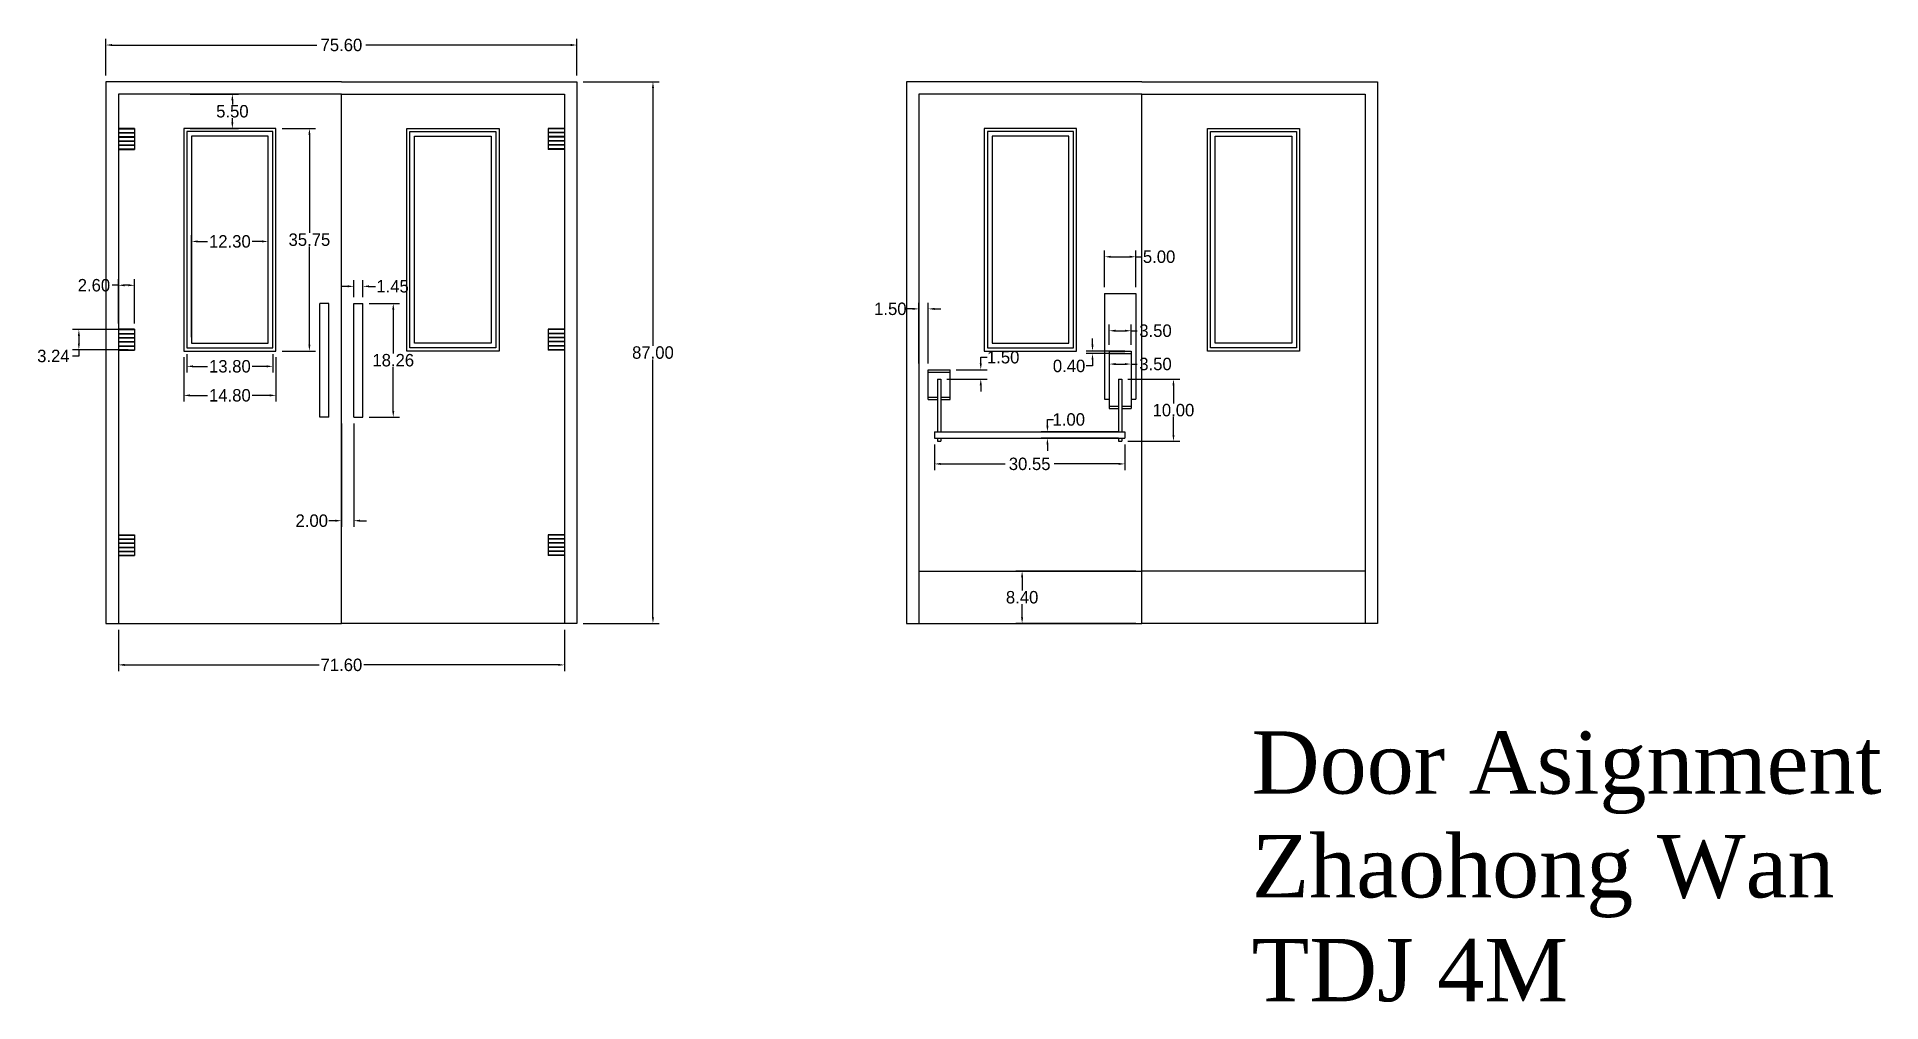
# Model space of a CAD drawing. Header units: inches. Extents: x -69 to 227, y -70 to 85.
import ezdxf

# ---------------------------------------------------------------- set-up
doc = ezdxf.new("R2010")
doc.units = ezdxf.units.IN
doc.header["$MEASUREMENT"] = 0
doc.dimstyles.get("Standard").update_dxf_attribs({"dimtxt": 2, "dimasz": 1, "dimexe": 1, "dimexo": 1, "dimgap": 0.09, "dimtad": 0, "dimtih": 1, "dimtoh": 1, "dimzin": 0, "dimdsep": 46, "dimtxsty": 'Standard', "dimcen": 0.09, "dimadec": 0, "dimazin": 0, "dimtfac": 1, "dimtofl": 0, "dimtmove": 0, "dimatfit": 3, "dimfxl": 1, "dimtolj": 1, "dimtzin": 0, "dimarcsym": 0})

# ---------------------------------------------------------------- blocks, each defined once
blk = doc.blocks.new('*D1')
at = {"color": 0, "lineweight": -2}
for p, q in [((-58.41, 79.04), (-58.41, 84.94)), ((-57.41, 83.94), (-24.53, 83.94)), ((16.19, 83.94), (-16.69, 83.94)), ((17.19, 79.04), (17.19, 84.94))]:
    blk.add_line(p, q, dxfattribs=at)
at = {"color": 0}
for points in [[(-57.41, 84.11), (-57.41, 83.77), (-58.41, 83.94)], [(16.19, 84.11), (16.19, 83.77), (17.19, 83.94)]]:
    blk.add_solid(points, dxfattribs=at)
at = {"layer": 'Defpoints', "color": 0}
for p in [(17.19, 83.94), (-58.41, 78.04), (17.19, 78.04)]:
    blk.add_point(p, dxfattribs=at)
at = {"color": 0, "insert": (-20.61, 83.94), "char_height": 2, "attachment_point": 5}
blk.add_mtext('\\A1;75.60', dxfattribs=at)
blk = doc.blocks.new('*D2')
at = {"color": 0, "lineweight": -2}
for p, q in [((18.19, 78.04), (30.39, 78.04)), ((29.39, 77.04), (29.39, 35.63)), ((29.39, -7.96), (29.39, 33.45)), ((18.19, -8.96), (30.39, -8.96))]:
    blk.add_line(p, q, dxfattribs=at)
at = {"color": 0}
for points in [[(29.23, 77.04), (29.56, 77.04), (29.39, 78.04)], [(29.23, -7.96), (29.56, -7.96), (29.39, -8.96)]]:
    blk.add_solid(points, dxfattribs=at)
at = {"layer": 'Defpoints', "color": 0}
for p in [(17.19, 78.04), (17.19, -8.96), (29.39, -8.96)]:
    blk.add_point(p, dxfattribs=at)
at = {"color": 0, "insert": (29.39, 34.54), "char_height": 2, "attachment_point": 5}
blk.add_mtext('\\A1;87.00', dxfattribs=at)
blk = doc.blocks.new('*D3')
at = {"color": 0, "lineweight": -2}
for p, q in [((-30.11, 70.54), (-24.75, 70.54)), ((-25.75, 69.54), (-25.75, 53.76)), ((-25.75, 35.79), (-25.75, 51.58)), ((-30.11, 34.79), (-24.75, 34.79))]:
    blk.add_line(p, q, dxfattribs=at)
at = {"color": 0}
for points in [[(-25.91, 69.54), (-25.58, 69.54), (-25.75, 70.54)], [(-25.91, 35.79), (-25.58, 35.79), (-25.75, 34.79)]]:
    blk.add_solid(points, dxfattribs=at)
at = {"layer": 'Defpoints', "color": 0}
for p in [(-31.11, 70.54), (-31.11, 34.79), (-25.75, 34.79)]:
    blk.add_point(p, dxfattribs=at)
at = {"color": 0, "insert": (-25.75, 52.67), "char_height": 2, "attachment_point": 5}
blk.add_mtext('\\A1;35.75', dxfattribs=at)
blk = doc.blocks.new('*D5')
at = {"color": 0, "lineweight": -2}
for p, q in [((-44.66, 37.04), (-44.66, 53.39)), ((-32.36, 37.04), (-32.36, 53.39)), ((-43.66, 52.39), (-42.1, 52.39)), ((-33.36, 52.39), (-34.92, 52.39))]:
    blk.add_line(p, q, dxfattribs=at)
at = {"color": 0}
for points in [[(-43.66, 52.56), (-43.66, 52.23), (-44.66, 52.39)], [(-33.36, 52.56), (-33.36, 52.23), (-32.36, 52.39)]]:
    blk.add_solid(points, dxfattribs=at)
at = {"layer": 'Defpoints', "color": 0}
for p in [(-32.36, 52.39), (-44.66, 36.04), (-32.36, 36.04)]:
    blk.add_point(p, dxfattribs=at)
at = {"color": 0, "insert": (-38.51, 52.39), "char_height": 2, "attachment_point": 5}
blk.add_mtext('\\A1;12.30', dxfattribs=at)
blk = doc.blocks.new('*D6')
at = {"color": 0, "lineweight": -2}
for p, q in [((-45.41, 34.29), (-45.41, 31.33)), ((-31.61, 34.29), (-31.61, 31.33)), ((-44.41, 32.33), (-42.1, 32.33)), ((-32.61, 32.33), (-34.92, 32.33))]:
    blk.add_line(p, q, dxfattribs=at)
at = {"color": 0}
for points in [[(-44.41, 32.5), (-44.41, 32.17), (-45.41, 32.33)], [(-32.61, 32.5), (-32.61, 32.17), (-31.61, 32.33)]]:
    blk.add_solid(points, dxfattribs=at)
at = {"layer": 'Defpoints', "color": 0}
for p in [(-45.41, 35.29), (-31.61, 35.29), (-45.41, 32.33)]:
    blk.add_point(p, dxfattribs=at)
at = {"color": 0, "insert": (-38.51, 32.33), "char_height": 2, "attachment_point": 5}
blk.add_mtext('\\A1;13.80', dxfattribs=at)
blk = doc.blocks.new('*D7')
at = {"color": 0, "lineweight": -2}
for p, q in [((-45.91, 33.79), (-45.91, 26.67)), ((-31.11, 33.79), (-31.11, 26.67)), ((-44.91, 27.67), (-42.1, 27.67)), ((-32.11, 27.67), (-34.92, 27.67))]:
    blk.add_line(p, q, dxfattribs=at)
at = {"color": 0}
for points in [[(-44.91, 27.83), (-44.91, 27.5), (-45.91, 27.67)], [(-32.11, 27.83), (-32.11, 27.5), (-31.11, 27.67)]]:
    blk.add_solid(points, dxfattribs=at)
at = {"layer": 'Defpoints', "color": 0}
for p in [(-45.91, 34.79), (-31.11, 34.79), (-31.11, 27.67)]:
    blk.add_point(p, dxfattribs=at)
at = {"color": 0, "insert": (-38.51, 27.67), "char_height": 2, "attachment_point": 5}
blk.add_mtext('\\A1;14.80', dxfattribs=at)
blk = doc.blocks.new('*D8')
at = {"color": 0, "lineweight": -2}
for p, q in [((-54.81, 38.23), (-63.75, 38.23)), ((-62.75, 37.23), (-62.75, 35.99)), ((-54.81, 34.99), (-63.75, 34.99)), ((-62.75, 33.99), (-63.75, 33.99)), ((-62.75, 34.99), (-62.75, 33.99))]:
    blk.add_line(p, q, dxfattribs=at)
at = {"color": 0}
for points in [[(-62.91, 37.23), (-62.58, 37.23), (-62.75, 38.23)], [(-62.91, 35.99), (-62.58, 35.99), (-62.75, 34.99)]]:
    blk.add_solid(points, dxfattribs=at)
at = {"layer": 'Defpoints', "color": 0}
for p in [(-53.81, 38.23), (-62.75, 34.99), (-53.81, 34.99)]:
    blk.add_point(p, dxfattribs=at)
at = {"color": 0, "insert": (-66.84, 33.99), "char_height": 2, "attachment_point": 5}
blk.add_mtext('\\A1;3.24', dxfattribs=at)
blk = doc.blocks.new('*D9')
at = {"color": 0, "lineweight": -2}
for p, q in [((-56.41, 45.35), (-57.41, 45.35)), ((-56.41, 39.23), (-56.41, 46.35)), ((-54.81, 45.35), (-55.41, 45.35)), ((-53.81, 39.23), (-53.81, 46.35))]:
    blk.add_line(p, q, dxfattribs=at)
at = {"color": 0}
for points in [[(-55.41, 45.52), (-55.41, 45.19), (-56.41, 45.35)], [(-54.81, 45.52), (-54.81, 45.19), (-53.81, 45.35)]]:
    blk.add_solid(points, dxfattribs=at)
at = {"layer": 'Defpoints', "color": 0}
for p in [(-56.41, 45.35), (-56.41, 38.23), (-53.81, 38.23)]:
    blk.add_point(p, dxfattribs=at)
at = {"color": 0, "insert": (-60.33, 45.35), "char_height": 2, "attachment_point": 5}
blk.add_mtext('\\A1;2.60', dxfattribs=at)
blk = doc.blocks.new('*D10')
at = {"color": 0, "lineweight": -2}
for p, q in [((-19.61, 45.18), (-20.61, 45.18)), ((-18.61, 43.44), (-18.61, 46.18)), ((-17.16, 43.44), (-17.16, 46.18)), ((-16.16, 45.18), (-15.16, 45.18))]:
    blk.add_line(p, q, dxfattribs=at)
at = {"color": 0}
for points in [[(-19.61, 45.35), (-19.61, 45.02), (-18.61, 45.18)], [(-16.16, 45.35), (-16.16, 45.02), (-17.16, 45.18)]]:
    blk.add_solid(points, dxfattribs=at)
at = {"layer": 'Defpoints', "color": 0}
for p in [(-17.16, 45.18), (-18.61, 42.44), (-17.16, 42.44)]:
    blk.add_point(p, dxfattribs=at)
at = {"color": 0, "insert": (-12.4, 45.18), "char_height": 2, "attachment_point": 5}
blk.add_mtext('\\A1;1.45', dxfattribs=at)
blk = doc.blocks.new('*D11')
at = {"color": 0, "lineweight": -2}
for p, q in [((-16.16, 42.44), (-11.29, 42.44)), ((-12.29, 41.44), (-12.29, 34.4)), ((-12.29, 25.18), (-12.29, 32.22)), ((-16.16, 24.18), (-11.29, 24.18))]:
    blk.add_line(p, q, dxfattribs=at)
at = {"color": 0}
for points in [[(-12.46, 41.44), (-12.12, 41.44), (-12.29, 42.44)], [(-12.46, 25.18), (-12.12, 25.18), (-12.29, 24.18)]]:
    blk.add_solid(points, dxfattribs=at)
at = {"layer": 'Defpoints', "color": 0}
for p in [(-17.16, 42.44), (-17.16, 24.18), (-12.29, 24.18)]:
    blk.add_point(p, dxfattribs=at)
at = {"color": 0, "insert": (-12.29, 33.31), "char_height": 2, "attachment_point": 5}
blk.add_mtext('\\A1;18.26', dxfattribs=at)
blk = doc.blocks.new('*D12')
at = {"color": 0, "lineweight": -2}
for p, q in [((-20.61, 23.18), (-20.61, 6.54)), ((-18.61, 23.18), (-18.61, 6.54)), ((-21.61, 7.54), (-22.61, 7.54)), ((-17.61, 7.54), (-16.61, 7.54))]:
    blk.add_line(p, q, dxfattribs=at)
at = {"color": 0}
for points in [[(-21.61, 7.71), (-21.61, 7.37), (-20.61, 7.54)], [(-17.61, 7.71), (-17.61, 7.37), (-18.61, 7.54)]]:
    blk.add_solid(points, dxfattribs=at)
at = {"layer": 'Defpoints', "color": 0}
for p in [(-20.61, 24.18), (-18.61, 24.18), (-20.61, 7.54)]:
    blk.add_point(p, dxfattribs=at)
at = {"color": 0, "insert": (-25.37, 7.54), "char_height": 2, "attachment_point": 5}
blk.add_mtext('\\A1;2.00', dxfattribs=at)
blk = doc.blocks.new('*D13')
at = {"color": 0, "lineweight": -2}
for p, q in [((-56.41, -9.96), (-56.41, -16.62)), ((15.19, -9.96), (15.19, -16.62)), ((-55.41, -15.62), (-24.2, -15.62)), ((14.19, -15.62), (-17.02, -15.62))]:
    blk.add_line(p, q, dxfattribs=at)
at = {"color": 0}
for points in [[(-55.41, -15.45), (-55.41, -15.78), (-56.41, -15.62)], [(14.19, -15.45), (14.19, -15.78), (15.19, -15.62)]]:
    blk.add_solid(points, dxfattribs=at)
at = {"layer": 'Defpoints', "color": 0}
for p in [(-56.41, -8.96), (15.19, -8.96), (15.19, -15.62)]:
    blk.add_point(p, dxfattribs=at)
at = {"color": 0, "insert": (-20.61, -15.62), "char_height": 2, "attachment_point": 5}
blk.add_mtext('\\A1;71.60', dxfattribs=at)
blk = doc.blocks.new('*D14')
at = {"color": 0, "lineweight": -2}
for p, q in [((-44.91, 76.04), (-37.11, 76.04)), ((-38.11, 75.04), (-38.11, 74.38)), ((-38.11, 71.54), (-38.11, 72.2)), ((-44.91, 70.54), (-37.11, 70.54))]:
    blk.add_line(p, q, dxfattribs=at)
at = {"color": 0}
for points in [[(-38.28, 75.04), (-37.95, 75.04), (-38.11, 76.04)], [(-38.28, 71.54), (-37.95, 71.54), (-38.11, 70.54)]]:
    blk.add_solid(points, dxfattribs=at)
at = {"layer": 'Defpoints', "color": 0}
for p in [(-45.91, 76.04), (-38.11, 76.04), (-45.91, 70.54)]:
    blk.add_point(p, dxfattribs=at)
at = {"color": 0, "insert": (-38.11, 73.29), "char_height": 2, "attachment_point": 5}
blk.add_mtext('\\A1;5.50', dxfattribs=at)
blk = doc.blocks.new('*D15')
at = {"color": 0, "lineweight": -2}
for p, q in [((101.88, 45.04), (101.88, 50.93)), ((106.88, 45.04), (106.88, 50.93)), ((102.88, 49.93), (105.88, 49.93)), ((106.88, 49.93), (107.88, 49.93))]:
    blk.add_line(p, q, dxfattribs=at)
at = {"color": 0}
for points in [[(102.88, 50.1), (102.88, 49.76), (101.88, 49.93)], [(105.88, 50.1), (105.88, 49.76), (106.88, 49.93)]]:
    blk.add_solid(points, dxfattribs=at)
at = {"layer": 'Defpoints', "color": 0}
for p in [(106.88, 49.93), (101.88, 44.04), (106.88, 44.04)]:
    blk.add_point(p, dxfattribs=at)
at = {"color": 0, "insert": (110.63, 49.93), "char_height": 2, "attachment_point": 5}
blk.add_mtext('\\A1;5.00', dxfattribs=at)
blk = doc.blocks.new('*D16')
at = {"color": 0, "lineweight": -2}
for p, q in [((102.63, 35.79), (102.63, 39.05)), ((106.13, 35.79), (106.13, 39.05)), ((103.63, 38.05), (105.13, 38.05)), ((106.13, 38.05), (107.13, 38.05))]:
    blk.add_line(p, q, dxfattribs=at)
at = {"color": 0}
for points in [[(103.63, 38.22), (103.63, 37.88), (102.63, 38.05)], [(105.13, 38.22), (105.13, 37.88), (106.13, 38.05)]]:
    blk.add_solid(points, dxfattribs=at)
at = {"layer": 'Defpoints', "color": 0}
for p in [(106.13, 38.05), (102.63, 34.79), (106.13, 34.79)]:
    blk.add_point(p, dxfattribs=at)
at = {"color": 0, "insert": (110.05, 38.05), "char_height": 2, "attachment_point": 5}
blk.add_mtext('\\A1;3.50', dxfattribs=at)
blk = doc.blocks.new('*D17')
at = {"color": 0, "lineweight": -2}
for p, q in [((99.94, 35.79), (99.94, 36.79)), ((105.13, 34.79), (98.94, 34.79)), ((105.13, 34.39), (98.94, 34.39)), ((99.94, 33.39), (99.94, 32.39)), ((99.94, 32.39), (98.94, 32.39))]:
    blk.add_line(p, q, dxfattribs=at)
at = {"color": 0}
for points in [[(99.77, 35.79), (100.1, 35.79), (99.94, 34.79)], [(99.77, 33.39), (100.1, 33.39), (99.94, 34.39)]]:
    blk.add_solid(points, dxfattribs=at)
at = {"layer": 'Defpoints', "color": 0}
for p in [(99.94, 34.39), (106.13, 34.79), (106.13, 34.39)]:
    blk.add_point(p, dxfattribs=at)
at = {"color": 0, "insert": (96.18, 32.39), "char_height": 2, "attachment_point": 5}
blk.add_mtext('\\A1;0.40', dxfattribs=at)
blk = doc.blocks.new('*D18')
at = {"color": 0, "lineweight": -2}
for p, q in [((106.88, -0.56), (87.64, -0.56)), ((88.64, -1.56), (88.64, -3.67)), ((88.64, -7.96), (88.64, -5.85)), ((106.88, -8.96), (87.64, -8.96))]:
    blk.add_line(p, q, dxfattribs=at)
at = {"color": 0}
for points in [[(88.47, -1.56), (88.81, -1.56), (88.64, -0.56)], [(88.47, -7.96), (88.81, -7.96), (88.64, -8.96)]]:
    blk.add_solid(points, dxfattribs=at)
at = {"layer": 'Defpoints', "color": 0}
for p in [(107.88, -0.56), (88.64, -8.96), (107.88, -8.96)]:
    blk.add_point(p, dxfattribs=at)
at = {"color": 0, "insert": (88.64, -4.76), "char_height": 2, "attachment_point": 5}
blk.add_mtext('\\A1;8.40', dxfattribs=at)
blk = doc.blocks.new('*D19')
at = {"color": 0, "lineweight": -2}
for p, q in [((74.58, 19.79), (74.58, 15.66)), ((105.13, 19.79), (105.13, 15.66)), ((75.58, 16.66), (85.93, 16.66)), ((104.13, 16.66), (93.77, 16.66))]:
    blk.add_line(p, q, dxfattribs=at)
at = {"color": 0}
for points in [[(75.58, 16.83), (75.58, 16.5), (74.58, 16.66)], [(104.13, 16.83), (104.13, 16.5), (105.13, 16.66)]]:
    blk.add_solid(points, dxfattribs=at)
at = {"layer": 'Defpoints', "color": 0}
for p in [(74.58, 20.79), (105.13, 20.79), (105.13, 16.66)]:
    blk.add_point(p, dxfattribs=at)
at = {"color": 0, "insert": (89.85, 16.66), "char_height": 2, "attachment_point": 5}
blk.add_mtext('\\A1;30.55', dxfattribs=at)
blk = doc.blocks.new('*D20')
at = {"color": 0, "lineweight": -2}
for p, q in [((105.63, 30.29), (113.93, 30.29)), ((112.93, 29.29), (112.93, 26.38)), ((112.93, 21.29), (112.93, 24.2)), ((105.63, 20.29), (113.93, 20.29))]:
    blk.add_line(p, q, dxfattribs=at)
at = {"color": 0}
for points in [[(112.77, 29.29), (113.1, 29.29), (112.93, 30.29)], [(112.77, 21.29), (113.1, 21.29), (112.93, 20.29)]]:
    blk.add_solid(points, dxfattribs=at)
at = {"layer": 'Defpoints', "color": 0}
for p in [(104.63, 30.29), (112.93, 30.29), (104.63, 20.29)]:
    blk.add_point(p, dxfattribs=at)
at = {"color": 0, "insert": (112.93, 25.29), "char_height": 2, "attachment_point": 5}
blk.add_mtext('\\A1;10.00', dxfattribs=at)
blk = doc.blocks.new('*D21')
at = {"color": 0, "lineweight": -2}
for p, q in [((102.63, 33.39), (102.63, 31.7)), ((103.63, 32.7), (105.13, 32.7)), ((106.13, 33.39), (106.13, 31.7)), ((106.13, 32.7), (107.13, 32.7))]:
    blk.add_line(p, q, dxfattribs=at)
at = {"color": 0}
for points in [[(103.63, 32.87), (103.63, 32.53), (102.63, 32.7)], [(105.13, 32.87), (105.13, 32.53), (106.13, 32.7)]]:
    blk.add_solid(points, dxfattribs=at)
at = {"layer": 'Defpoints', "color": 0}
for p in [(102.63, 34.39), (106.13, 34.39), (106.13, 32.7)]:
    blk.add_point(p, dxfattribs=at)
at = {"color": 0, "insert": (110.05, 32.7), "char_height": 2, "attachment_point": 5}
blk.add_mtext('\\A1;3.50', dxfattribs=at)
blk = doc.blocks.new('*D22')
at = {"color": 0, "lineweight": -2}
for p, q in [((82.01, 32.79), (82.01, 33.79)), ((82.01, 33.79), (83.01, 33.79)), ((76.58, 30.29), (83.01, 30.29)), ((78.08, 31.79), (83.01, 31.79)), ((82.01, 29.29), (82.01, 28.29))]:
    blk.add_line(p, q, dxfattribs=at)
at = {"color": 0}
for points in [[(81.84, 32.79), (82.17, 32.79), (82.01, 31.79)], [(81.84, 29.29), (82.17, 29.29), (82.01, 30.29)]]:
    blk.add_solid(points, dxfattribs=at)
at = {"layer": 'Defpoints', "color": 0}
for p in [(75.58, 30.29), (77.08, 31.79), (82.01, 31.79)]:
    blk.add_point(p, dxfattribs=at)
at = {"color": 0, "insert": (85.6, 33.79), "char_height": 2, "attachment_point": 5}
blk.add_mtext('\\A1;1.50', dxfattribs=at)
blk = doc.blocks.new('*D23')
at = {"color": 0, "lineweight": -2}
for p, q in [((92.7, 22.79), (92.7, 23.79)), ((92.7, 23.79), (93.7, 23.79)), ((104.13, 21.79), (91.7, 21.79)), ((104.13, 20.79), (91.7, 20.79)), ((92.7, 19.79), (92.7, 18.79))]:
    blk.add_line(p, q, dxfattribs=at)
at = {"color": 0}
for points in [[(92.54, 22.79), (92.87, 22.79), (92.7, 21.79)], [(92.54, 19.79), (92.87, 19.79), (92.7, 20.79)]]:
    blk.add_solid(points, dxfattribs=at)
at = {"layer": 'Defpoints', "color": 0}
for p in [(92.7, 21.79), (105.13, 21.79), (105.13, 20.79)]:
    blk.add_point(p, dxfattribs=at)
at = {"color": 0, "insert": (96.13, 23.79), "char_height": 2, "attachment_point": 5}
blk.add_mtext('\\A1;1.00', dxfattribs=at)
blk = doc.blocks.new('*D24')
at = {"color": 0, "lineweight": -2}
for p, q in [((71.08, 41.56), (70.08, 41.56)), ((72.08, 32.79), (72.08, 42.56)), ((73.58, 32.79), (73.58, 42.56)), ((74.58, 41.56), (75.58, 41.56))]:
    blk.add_line(p, q, dxfattribs=at)
at = {"color": 0}
for points in [[(71.08, 41.73), (71.08, 41.4), (72.08, 41.56)], [(74.58, 41.73), (74.58, 41.4), (73.58, 41.56)]]:
    blk.add_solid(points, dxfattribs=at)
at = {"layer": 'Defpoints', "color": 0}
for p in [(72.08, 41.56), (72.08, 31.79), (73.58, 31.79)]:
    blk.add_point(p, dxfattribs=at)
at = {"color": 0, "insert": (67.49, 41.56), "char_height": 2, "attachment_point": 5}
blk.add_mtext('\\A1;1.50', dxfattribs=at)

msp = doc.modelspace()

# ---------------------------------------------------------------- linework, layer by layer
for p, q in [((-58.41, 78.044), (-58.41, -8.956)), ((-20.61, 78.044), (-58.41, 78.044)), ((-20.61, 78.044), (17.19, 78.044)), ((17.19, 78.044), (17.19, -8.956)), ((107.876, 78.044), (70.076, 78.044)), ((70.076, 78.044), (70.076, -8.956)), ((107.876, 78.044), (145.676, 78.044)), ((145.676, 78.044), (145.676, -8.956)), ((-20.61, 76.044), (-56.41, 76.044)), ((-56.41, 76.044), (-56.41, -8.956)), ((-20.61, 76.044), (15.19, 76.044)), ((-20.61, -8.956), (-20.61, 76.044)), ((-20.61, -8.956), (-20.61, 76.044)), ((15.19, 76.044), (15.19, -8.956)), ((107.876, 76.044), (72.076, 76.044)), ((72.076, 76.044), (72.076, -8.956)), ((107.876, 76.044), (143.676, 76.044)), ((107.876, -8.956), (107.876, 76.044)), ((107.876, -8.956), (107.876, 76.044)), ((143.676, 76.044), (143.676, -8.956)), ((-53.81, 70.544), (-56.41, 70.544)), ((-56.41, 70.544), (-53.81, 70.544)), ((-56.41, 70.484), (-53.81, 70.484)), ((-56.41, 69.884), (-53.81, 69.884)), ((-56.41, 69.824), (-53.81, 69.824)), ((-56.41, 69.224), (-53.81, 69.224)), ((-56.41, 69.164), (-53.81, 69.164)), ((-56.41, 68.564), (-53.81, 68.564)), ((-56.41, 68.504), (-53.81, 68.504)), ((-53.81, 70.544), (-53.81, 67.184)), ((-31.11, 70.544), (-45.91, 70.544)), ((-45.91, 70.544), (-45.91, 34.794)), ((-31.61, 70.044), (-45.41, 70.044)), ((-45.41, 70.044), (-45.41, 35.294)), ((-32.36, 69.294), (-44.66, 69.294)), ((-44.66, 69.294), (-44.66, 36.044)), ((-32.36, 36.044), (-32.36, 69.294)), ((-31.61, 35.294), (-31.61, 70.044)), ((-31.11, 34.794), (-31.11, 70.544)), ((-10.11, 34.794), (-10.11, 70.544)), ((-10.11, 70.544), (4.69, 70.544)), ((-9.61, 70.044), (4.19, 70.044)), ((-9.61, 35.294), (-9.61, 70.044)), ((-8.86, 69.294), (3.44, 69.294)), ((-8.86, 36.044), (-8.86, 69.294)), ((3.44, 69.294), (3.44, 36.044)), ((4.19, 70.044), (4.19, 35.294)), ((4.69, 70.544), (4.69, 34.794)), ((12.59, 70.544), (15.19, 70.544)), ((12.59, 70.544), (12.59, 67.184)), ((15.19, 70.544), (12.59, 70.544)), ((15.19, 70.484), (12.59, 70.484)), ((15.19, 69.884), (12.59, 69.884)), ((15.19, 69.824), (12.59, 69.824)), ((15.19, 69.224), (12.59, 69.224)), ((15.19, 69.164), (12.59, 69.164)), ((15.19, 68.564), (12.59, 68.564)), ((15.19, 68.504), (12.59, 68.504)), ((97.376, 70.544), (82.576, 70.544)), ((82.576, 70.544), (82.576, 34.794)), ((96.876, 70.044), (83.076, 70.044)), ((83.076, 70.044), (83.076, 35.294)), ((96.126, 69.294), (83.826, 69.294)), ((83.826, 69.294), (83.826, 36.044)), ((96.126, 36.044), (96.126, 69.294)), ((96.876, 35.294), (96.876, 70.044)), ((97.376, 34.794), (97.376, 70.544)), ((118.376, 70.544), (133.176, 70.544)), ((118.376, 34.794), (118.376, 70.544)), ((118.876, 70.044), (132.676, 70.044)), ((118.876, 35.294), (118.876, 70.044)), ((119.626, 69.294), (131.926, 69.294)), ((119.626, 36.044), (119.626, 69.294)), ((131.926, 69.294), (131.926, 36.044)), ((132.676, 70.044), (132.676, 35.294)), ((133.176, 70.544), (133.176, 34.794)), ((-56.41, 67.904), (-53.81, 67.904)), ((-56.41, 67.844), (-53.81, 67.844)), ((-56.41, 67.244), (-53.81, 67.244)), ((-56.41, 67.184), (-53.81, 67.184)), ((15.19, 67.904), (12.59, 67.904)), ((15.19, 67.844), (12.59, 67.844)), ((15.19, 67.244), (12.59, 67.244)), ((15.19, 67.184), (12.59, 67.184)), ((-22.61, 42.444), (-24.06, 42.444)), ((-24.06, 24.184), (-24.06, 42.444)), ((-22.61, 24.184), (-22.61, 42.444)), ((-18.61, 24.184), (-18.61, 42.444)), ((-18.61, 42.444), (-17.16, 42.444)), ((-17.16, 24.184), (-17.16, 42.444)), ((101.876, 44.044), (106.876, 44.044)), ((101.876, 44.044), (101.876, 27.044)), ((106.876, 44.044), (106.876, 27.044)), ((-53.81, 38.294), (-56.41, 38.294)), ((-56.41, 38.294), (-53.81, 38.294)), ((-56.41, 38.234), (-53.81, 38.234)), ((-56.41, 37.634), (-53.81, 37.634)), ((-56.41, 37.574), (-53.81, 37.574)), ((-56.41, 36.974), (-53.81, 36.974)), ((-56.41, 36.914), (-53.81, 36.914)), ((-56.41, 36.314), (-53.81, 36.314)), ((-56.41, 36.254), (-53.81, 36.254)), ((-56.41, 35.654), (-53.81, 35.654)), ((-56.41, 35.594), (-53.81, 35.594)), ((-53.81, 38.294), (-53.81, 34.934)), ((-44.66, 36.044), (-32.36, 36.044)), ((3.44, 36.044), (-8.86, 36.044)), ((12.59, 38.294), (15.19, 38.294)), ((15.19, 38.294), (12.59, 38.294)), ((12.59, 38.294), (12.59, 34.934)), ((15.19, 38.234), (12.59, 38.234)), ((15.19, 37.634), (12.59, 37.634)), ((15.19, 37.574), (12.59, 37.574)), ((15.19, 36.974), (12.59, 36.974)), ((15.19, 36.914), (12.59, 36.914)), ((15.19, 36.314), (12.59, 36.314)), ((15.19, 36.254), (12.59, 36.254)), ((15.19, 35.654), (12.59, 35.654)), ((15.19, 35.594), (12.59, 35.594)), ((83.826, 36.044), (96.126, 36.044)), ((131.926, 36.044), (119.626, 36.044)), ((-56.41, 34.994), (-53.81, 34.994)), ((-56.41, 34.934), (-53.81, 34.934)), ((-45.91, 34.794), (-31.11, 34.794)), ((-45.41, 35.294), (-31.61, 35.294)), ((4.69, 34.794), (-10.11, 34.794)), ((4.19, 35.294), (-9.61, 35.294)), ((15.19, 34.994), (12.59, 34.994)), ((15.19, 34.934), (12.59, 34.934)), ((82.576, 34.794), (97.376, 34.794)), ((83.076, 35.294), (96.876, 35.294)), ((102.626, 34.794), (106.126, 34.794)), ((102.626, 34.794), (102.626, 25.544)), ((102.626, 34.394), (106.126, 34.394)), ((106.126, 34.794), (106.126, 25.544)), ((133.176, 34.794), (118.376, 34.794)), ((132.676, 35.294), (118.876, 35.294)), ((73.576, 26.994), (73.576, 31.794)), ((73.576, 31.794), (77.076, 31.794)), ((73.576, 31.394), (77.076, 31.394)), ((75.076, 30.294), (75.076, 21.794)), ((75.076, 30.294), (75.576, 30.294)), ((75.576, 30.294), (75.576, 21.794)), ((77.076, 26.994), (77.076, 31.794)), ((104.126, 30.294), (104.626, 30.294)), ((104.126, 30.294), (104.126, 21.794)), ((104.626, 30.294), (104.626, 21.794)), ((73.576, 27.394), (75.076, 27.394)), ((73.576, 26.994), (75.076, 26.994)), ((75.576, 27.394), (77.076, 27.394)), ((75.576, 26.994), (77.076, 26.994)), ((101.876, 27.044), (102.626, 27.044)), ((106.126, 27.044), (106.876, 27.044)), ((-22.61, 24.184), (-24.06, 24.184)), ((-18.61, 24.184), (-17.16, 24.184)), ((102.626, 25.944), (104.126, 25.944)), ((102.626, 25.544), (104.126, 25.544)), ((104.626, 25.944), (106.126, 25.944)), ((104.626, 25.544), (106.126, 25.544)), ((74.576, 21.794), (105.126, 21.794)), ((74.576, 21.794), (74.576, 20.794)), ((74.576, 20.794), (105.126, 20.794)), ((75.076, 20.794), (75.076, 20.294)), ((75.576, 20.794), (75.576, 20.294)), ((104.126, 20.794), (104.126, 20.294)), ((104.626, 20.794), (104.626, 20.294)), ((105.126, 21.794), (105.126, 20.794)), ((75.076, 20.294), (75.576, 20.294)), ((104.126, 20.294), (104.626, 20.294)), ((-56.41, 5.294), (-53.81, 5.294)), ((-56.41, 5.234), (-53.81, 5.234)), ((-56.41, 4.634), (-53.81, 4.634)), ((-56.41, 4.574), (-53.81, 4.574)), ((-56.41, 3.974), (-53.81, 3.974)), ((-56.41, 3.914), (-53.81, 3.914)), ((-56.41, 3.314), (-53.81, 3.314)), ((-56.41, 3.254), (-53.81, 3.254)), ((-53.81, 5.294), (-53.81, 1.934)), ((15.19, 5.294), (12.59, 5.294)), ((12.59, 5.294), (12.59, 1.934)), ((15.19, 5.234), (12.59, 5.234)), ((15.19, 4.634), (12.59, 4.634)), ((15.19, 4.574), (12.59, 4.574)), ((15.19, 3.974), (12.59, 3.974)), ((15.19, 3.914), (12.59, 3.914)), ((15.19, 3.314), (12.59, 3.314)), ((15.19, 3.254), (12.59, 3.254)), ((-56.41, 2.654), (-53.81, 2.654)), ((-56.41, 2.594), (-53.81, 2.594)), ((-56.41, 1.994), (-53.81, 1.994)), ((-56.41, 1.934), (-53.81, 1.934)), ((15.19, 2.654), (12.59, 2.654)), ((15.19, 2.594), (12.59, 2.594)), ((15.19, 1.994), (12.59, 1.994)), ((15.19, 1.934), (12.59, 1.934)), ((72.076, -0.556), (107.876, -0.556)), ((143.676, -0.556), (107.876, -0.556)), ((-58.41, -8.956), (-20.61, -8.956)), ((17.19, -8.956), (-20.61, -8.956)), ((70.076, -8.956), (107.876, -8.956)), ((145.676, -8.956), (107.876, -8.956))]:
    msp.add_line(p, q)

# ---------------------------------------------------------------- texts
at = {"insert": (125.493, -26.292), "char_height": 10, "width": 123.57478, "attachment_point": 1}
msp.add_mtext('{\\fTimes New Roman|b0|i0|c0|p18;Door Asignment\\PZhaohong Wan \\PTDJ 4M}', dxfattribs=at)

# ---------------------------------------------------------------- dimensions: what is measured, and where the dimension line sits
for base, p1, p2, picture, middle in [((17.19, 83.939), (-58.41, 78.044), (17.19, 78.044), '*D1', (-20.61, 83.939)), ((-32.36, 52.392), (-44.66, 36.044), (-32.36, 36.044), '*D5', (-38.51, 52.392)), ((106.876, 49.93), (101.876, 44.044), (106.876, 44.044), '*D15', (110.633, 49.93)), ((-56.41, 45.352), (-53.81, 38.234), (-56.41, 38.234), '*D9', (-60.334, 45.352)), ((-17.16, 45.184), (-18.61, 42.444), (-17.16, 42.444), '*D10', (-12.404, 45.184)), ((106.126, 38.05), (102.626, 34.794), (106.126, 34.794), '*D16', (110.05, 38.05)), ((-31.11, 27.667), (-45.91, 34.794), (-31.11, 34.794), '*D7', (-38.51, 27.667)), ((-45.41, 32.333), (-31.61, 35.294), (-45.41, 35.294), '*D6', (-38.51, 32.333)), ((106.126, 32.699), (102.626, 34.394), (106.126, 34.394), '*D21', (110.05, 32.699)), ((105.126, 16.664), (74.576, 20.794), (105.126, 20.794), '*D19', (89.851, 16.664)), ((15.19, -15.616), (-56.41, -8.956), (15.19, -8.956), '*D13', (-20.61, -15.616))]:
    dim = msp.add_linear_dim(base=base, p1=p1, p2=p2, dimstyle='Standard')
    dim.commit()
    dim.dimension.update_dxf_attribs({"geometry": picture, "text_midpoint": middle})
for base, p1, p2, picture, middle in [((29.394, -8.956), (17.19, 78.044), (17.19, -8.956), '*D2', (29.394, 34.544)), ((-38.113, 76.044), (-45.91, 70.544), (-45.91, 76.044), '*D14', (-38.113, 73.294)), ((-25.748, 34.794), (-31.11, 70.544), (-31.11, 34.794), '*D3', (-25.748, 52.669)), ((-12.289, 24.184), (-17.16, 42.444), (-17.16, 24.184), '*D11', (-12.289, 33.314)), ((-62.746, 34.994), (-53.81, 38.234), (-53.81, 34.994), '*D8', (-66.836, 33.994)), ((99.936, 34.394), (106.126, 34.794), (106.126, 34.394), '*D17', (96.179, 32.394)), ((82.007, 31.794), (75.576, 30.294), (77.076, 31.794), '*D22', (85.597, 33.794)), ((112.933, 30.294), (104.626, 20.294), (104.626, 30.294), '*D20', (112.933, 25.294)), ((92.702, 21.794), (105.126, 20.794), (105.126, 21.794), '*D23', (96.125, 23.794)), ((88.641, -8.956), (107.876, -0.556), (107.876, -8.956), '*D18', (88.641, -4.756))]:
    dim = msp.add_linear_dim(base=base, p1=p1, p2=p2, angle=90, dimstyle='Standard')
    dim.commit()
    dim.dimension.update_dxf_attribs({"geometry": picture, "text_midpoint": middle})
for base, p1, p2, picture, middle in [((72.076, 41.565), (73.576, 31.794), (72.076, 31.794), '*D24', (67.486, 41.565)), ((-20.61, 7.539), (-18.61, 24.184), (-20.61, 24.184), '*D12', (-25.367, 7.539))]:
    dim = msp.add_linear_dim(base=base, p1=p1, p2=p2, dimstyle='Standard')
    dim.commit()
    dim.dimension.update_dxf_attribs({"geometry": picture, "text_midpoint": middle, "dimtype": 160})

doc.saveas('drawing.dxf')
